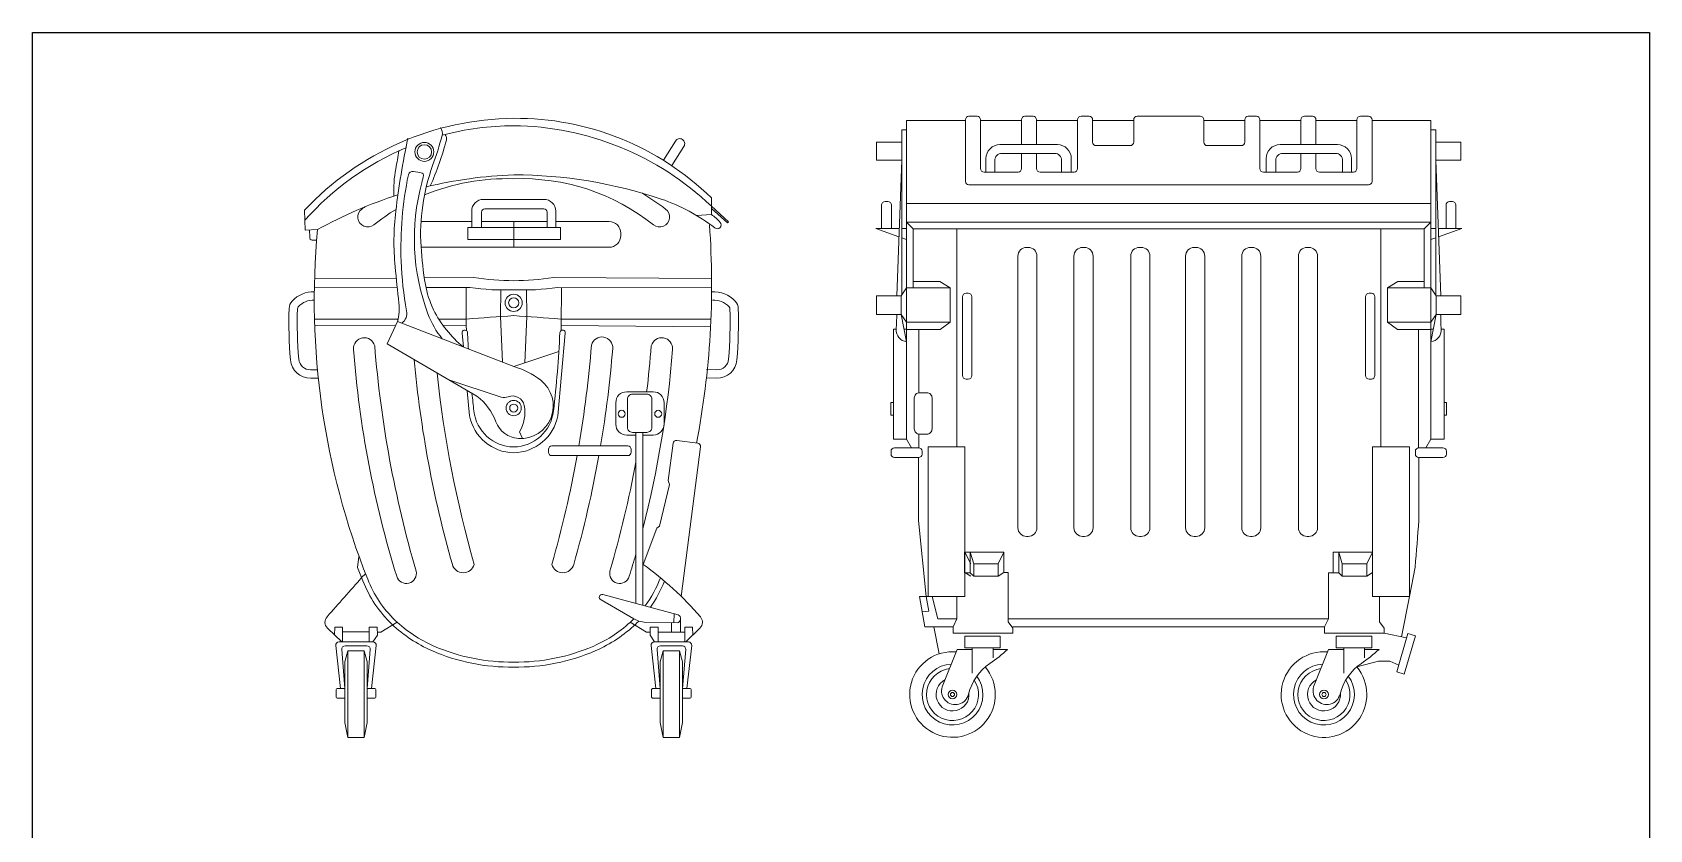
# Model space of a CAD drawing. Header units: inches. Extents: x 10917.8 to 10921.56, y 6625.05 to 6629.06.
# Drawn here: x 10917.799 to 10921.562, y 6627.203 to 6629.058 of the extents above; entities that cross this region are included whole.
import ezdxf

# ---------------------------------------------------------------- set-up
doc = ezdxf.new("R2010")
doc.units = ezdxf.units.IN
doc.header["$MEASUREMENT"] = 0
doc.layers.add('001_Dark_1 10', color=7, linetype='Continuous', lineweight=0)
doc.layers.add('02', color=251, linetype='Continuous', plot=False)
doc.layers.add('Rectang.', color=251, linetype='Continuous', plot=False)

msp = doc.modelspace()

# ---------------------------------------------------------------- linework, layer by layer
at = {"layer": '001_Dark_1 10'}
for points in [[(10918.7157, 6628.6979, -0.051084), (10918.9191, 6628.7259, -0.081587), (10919.2621, 6628.6697, -0.083663), (10919.3874, 6628.6025, 0.903922), (10919.3997, 6628.6155, 0.071239), (10919.379, 6628.6336), (10919.379, 6628.6722, 0.199047), (10918.9191, 6628.8575, 0.204452), (10918.4326, 6628.6441), (10918.4341, 6628.5971), (10918.4629, 6628.5986, -0.050671), (10918.6499, 6628.6795)], [(10918.7526, 6628.8181, -0.064595), (10918.9191, 6628.8404, -0.19028), (10919.379, 6628.6529), (10919.4192, 6628.6168), (10919.4163, 6628.6142), (10919.379, 6628.6478)], [(10920.1006, 6628.7758), (10920.1006, 6628.7406, -0.414214), (10920.0925, 6628.7325), (10920.0134, 6628.7325, -0.414214), (10920.0053, 6628.7406), (10920.0053, 6628.8522), (10920.0053, 6628.8543, 0.414214), (10919.9972, 6628.8624), (10919.9783, 6628.8624, 0.414214), (10919.9702, 6628.8543), (10919.9702, 6628.8522), (10919.9702, 6628.7108, 0.414214), (10919.9783, 6628.7027), (10920.4431, 6628.7027), (10920.908, 6628.7027, 0.414214), (10920.9161, 6628.7108), (10920.9161, 6628.8522), (10920.9161, 6628.8543, 0.414214), (10920.908, 6628.8624), (10920.8891, 6628.8624, 0.414214), (10920.881, 6628.8543), (10920.881, 6628.8522), (10920.881, 6628.7406, -0.414214), (10920.8729, 6628.7325), (10920.7938, 6628.7325, -0.414214), (10920.7857, 6628.7406), (10920.7857, 6628.7758)], [(10920.1357, 6628.7963), (10920.1357, 6628.8522), (10920.1357, 6628.8543, 0.414214), (10920.1276, 6628.8624), (10920.1087, 6628.8624, 0.414214), (10920.1006, 6628.8543), (10920.1006, 6628.8522), (10920.1006, 6628.7963)], [(10920.7506, 6628.7758), (10920.7506, 6628.7406, -0.414214), (10920.7425, 6628.7325), (10920.6633, 6628.7325, -0.414214), (10920.6552, 6628.7406), (10920.6552, 6628.8522), (10920.6552, 6628.8543, 0.414214), (10920.6471, 6628.8624), (10920.6282, 6628.8624, 0.414214), (10920.6201, 6628.8543), (10920.6201, 6628.8522), (10920.6201, 6628.8021, -0.414214), (10920.612, 6628.794), (10920.5328, 6628.794, -0.414214), (10920.5247, 6628.8021), (10920.5247, 6628.8543, 0.414214), (10920.5166, 6628.8624), (10920.4431, 6628.8624), (10920.3696, 6628.8624, 0.414214), (10920.3616, 6628.8543), (10920.3616, 6628.8021, -0.414214), (10920.3535, 6628.794), (10920.2742, 6628.794, -0.414214), (10920.2661, 6628.8021), (10920.2661, 6628.8522), (10920.2661, 6628.8543, 0.414214), (10920.2581, 6628.8624), (10920.2391, 6628.8624, 0.414214), (10920.231, 6628.8543), (10920.231, 6628.8522), (10920.231, 6628.7406, -0.414214), (10920.223, 6628.7325), (10920.1437, 6628.7325, -0.414214), (10920.1357, 6628.7406), (10920.1357, 6628.7758)], [(10920.7506, 6628.7963), (10920.7506, 6628.8522), (10920.7506, 6628.8543, -0.414214), (10920.7587, 6628.8624), (10920.7776, 6628.8624, -0.414214), (10920.7857, 6628.8543), (10920.7857, 6628.8522), (10920.7857, 6628.7963)], [(10918.649, 6628.385), (10918.6249, 6628.3326), (10918.8336, 6628.2108, -0.143359), (10918.8779, 6628.1516, 0.294612), (10918.93, 6628.1127, 0.738319), (10918.982, 6628.2484, 0.099412), (10918.9191, 6628.28), (10918.649, 6628.385, 0.089863), (10918.652, 6628.4277, -0.003954), (10918.6433, 6628.5122, -0.053814), (10918.6449, 6628.6416, -0.021726), (10918.673, 6628.8113)], [(10918.7991, 6628.3576), (10918.802, 6628.3256, -0.108015), (10918.7328, 6628.4122, -0.072315), (10918.7137, 6628.4711, -0.026955), (10918.7035, 6628.5592, -0.102928), (10918.7306, 6628.7474, 0.023308), (10918.7525, 6628.8176, 0.232602), (10918.7488, 6628.8358)], [(10918.725, 6628.7001, 0.041261), (10918.7625, 6628.8068, 0.259256), (10918.7591, 6628.8198, 0.429485)], [(10919.2867, 6628.7474), (10919.3152, 6628.7922, 0.414214), (10919.3117, 6628.8084), (10919.3116, 6628.8084, 0.417547), (10919.2954, 6628.8047), (10919.2675, 6628.7598)], [(10918.4334, 6628.6206, -0.112155), (10918.6685, 6628.7892, -0.112155)], [(10918.6405, 6628.6765, -0.061391), (10918.6448, 6628.7404, 0.008859), (10918.652, 6628.782, -0.516138)], [(10918.6591, 6628.3811, 0.285746), (10918.6701, 6628.4093, -0.037228), (10918.6573, 6628.5249, -0.059982), (10918.6741, 6628.7262, -0.402656), (10918.6857, 6628.7342, -0.019467), (10918.7059, 6628.7301, -0.380286), (10918.7089, 6628.7256, -0.035155), (10918.7053, 6628.7074, 0.156985), (10918.7196, 6628.4026, 0.082799), (10918.753, 6628.3446, -2.117677)], [(10919.2172, 6628.6838, -0.022073), (10919.2725, 6628.6464, -1.016204), (10919.2444, 6628.6098, 0.178286), (10918.9191, 6628.7169, 0.107671), (10918.7116, 6628.6792)], [(10918.6454, 6628.6457, 0.031736), (10918.5938, 6628.6098, -1.016204), (10918.5658, 6628.6464, -0.0029), (10918.5728, 6628.6516)], [(10918.997, 6628.6175), (10918.9191, 6628.6175), (10918.9191, 6628.5576), (10919.1412, 6628.5576, 0.414214), (10919.1684, 6628.5849), (10919.1684, 6628.5902, 0.414214), (10919.1412, 6628.6175), (10919.0169, 6628.6175)], [(10918.4614, 6628.574), (10918.4506, 6628.574, -0.487001), (10918.4447, 6628.5815), (10918.4439, 6628.5976)], [(10919.1989, 6627.6932, -0.005053), (10919.1951, 6627.6896, -0.087353), (10919.1052, 6627.6299, -0.106856), (10918.9193, 6627.5926, -0.106856), (10918.7334, 6627.6299, -0.087353), (10918.6435, 6627.6896, -0.111837), (10918.5794, 6627.7856, -0.118628), (10918.4629, 6628.5986, -0.06452), (10918.4629, 6628.5986)], [(10919.3746, 6628.6094, -0.06592), (10919.3445, 6628.1021, -0.825154)], [(10919.3796, 6628.4847), (10919.0116, 6628.487, -0.038226), (10918.9191, 6628.4798, -0.038226), (10918.8267, 6628.487), (10918.7113, 6628.4862)], [(10919.3797, 6628.4629), (10919.021, 6628.4642, -0.052462), (10918.9191, 6628.4589, -0.052462), (10918.8173, 6628.4642), (10918.7151, 6628.4638)], [(10918.4645, 6628.2534), (10918.4471, 6628.253, -0.395884), (10918.3998, 6628.2954, -0.029334), (10918.3966, 6628.4151, -0.17903), (10918.4036, 6628.4323, -0.220204), (10918.4553, 6628.4539, -0.220204)], [(10918.4626, 6628.2728), (10918.4467, 6628.2725, -0.395884), (10918.4192, 6628.2971, -0.029334), (10918.4161, 6628.4145, -0.17903), (10918.418, 6628.4191, -0.220132), (10918.4552, 6628.4346, -0.220132)], [(10919.3676, 6628.2535), (10919.3912, 6628.253, 0.395884), (10919.4384, 6628.2954, 0.029334), (10919.4416, 6628.4151, 0.17903), (10919.4347, 6628.4323, 0.233407), (10919.3796, 6628.4537, 23.036699)], [(10919.368, 6628.273), (10919.3916, 6628.2725, 0.395884), (10919.419, 6628.2971, 0.029334), (10919.4222, 6628.4145, 0.17903), (10919.4203, 6628.4191, 0.233407), (10919.3813, 6628.4343, 0.233407)], [(10918.7448, 6628.3906), (10918.8097, 6628.3906, -0.002035), (10918.9191, 6628.3986, -0.002035), (10919.0285, 6628.3906), (10919.3781, 6628.3906)], [(10919.8334, 6628.3835), (10919.8207, 6628.4013), (10919.8334, 6628.3379, -0.401895), (10919.8091, 6628.3668, 0.013473), (10919.8104, 6628.4013)], [(10921.0528, 6628.3835), (10921.0656, 6628.4013), (10921.0528, 6628.3379, 0.401895), (10921.0771, 6628.3668, -0.013473), (10921.0758, 6628.4013)], [(10918.8137, 6628.321, -0.003417), (10918.8116, 6628.3589, 1.058883), (10918.7991, 6628.3576)], [(10918.8112, 6628.2238), (10918.8165, 6628.1653, 0.352683), (10918.9191, 6628.0794, 0.352683), (10919.0217, 6628.1653), (10919.0392, 6628.3576)], [(10919.0392, 6628.3576, 1.058883), (10919.0266, 6628.3589, -0.016455), (10919.0118, 6628.1768, -0.377524), (10918.9191, 6628.0931, -0.377524), (10918.8265, 6628.1768, -0.003683), (10918.8221, 6628.2174)], [(10918.5464, 6628.32, 0.056054), (10918.6469, 6627.7921, 0.972953), (10918.692, 6627.8043, -0.050898), (10918.5957, 6628.3285)], [(10919.0706, 6628.0953, 0.022655), (10919.1001, 6628.3302, -0.913166), (10919.1495, 6628.3217, -0.022198), (10919.1212, 6628.0953)], [(10919.2886, 6628.32, -0.044089), (10919.2194, 6627.9025, -0.044089)], [(10919.2285, 6628.2213, 0.010263), (10919.2393, 6628.3285)], [(10918.6878, 6628.2959, 0.047194), (10918.7764, 6627.8198, 0.769778), (10918.8272, 6627.8199, -0.04343), (10918.7409, 6628.2649, -0.04343)], [(10918.9396, 6628.1127), (10918.9324, 6628.1284, 0.193734), (10918.9435, 6628.1896, 0.461868), (10918.9064, 6628.21, -0.139518), (10918.8902, 6628.2086), (10918.7661, 6628.2502)], [(10919.2033, 6628.1206), (10919.182, 6628.1206, -0.414214), (10919.1567, 6628.1459), (10919.1567, 6628.196, -0.414214), (10919.182, 6628.2213), (10919.2439, 6628.2213, -0.414214), (10919.2692, 6628.196), (10919.2692, 6628.1459, -0.414214), (10919.2439, 6628.1206), (10919.2194, 6628.1206)], [(10919.309, 6627.7453), (10919.354, 6628.0933, 0.414214), (10919.3473, 6628.102), (10919.2985, 6628.1083, 0.414414), (10919.2898, 6628.1016), (10919.2786, 6628.0153), (10919.2819, 6628.0056), (10919.2585, 6627.9088), (10919.2518, 6627.9043), (10919.2202, 6627.8198, -0.058314), (10919.3535, 6627.6982, -0.398148), (10919.3523, 6627.6715), (10919.3194, 6627.6395)], [(10919.1173, 6628.0728, -0.025272), (10919.0587, 6627.8198, -0.769778), (10919.0078, 6627.8199, 0.02485), (10919.0667, 6628.0728, 0.02485)], [(10919.2033, 6627.8434, -0.005564), (10919.1881, 6627.7921, -0.972953), (10919.1431, 6627.8043, 0.024811), (10919.2033, 6628.0575)], [(10920.9851, 6627.6514), (10921.003, 6627.7448), (10921.0163, 6627.8136, 0.004307), (10921.0249, 6627.9222), (10921.0249, 6628.0683)], [(10918.9195, 6627.5809, -0.106856), (10918.7287, 6627.6192, -0.087353), (10918.6354, 6627.6811, -0.111837), (10918.5685, 6627.7814), (10918.5559, 6627.8124), (10918.5587, 6627.8381)], [(10918.5189, 6627.6395), (10918.4859, 6627.6715, -0.398148), (10918.4848, 6627.6982, 0.004437), (10918.5654, 6627.7891), (10918.5743, 6627.7979)], [(10919.2251, 6627.7234, 0.071292), (10919.2604, 6627.7888)], [(10919.2372, 6627.7201, 0.06615), (10919.2698, 6627.781)], [(10918.9191, 6627.5809, 0.106856), (10919.1099, 6627.6192, 0.087353), (10919.2032, 6627.6811, 0.009029), (10919.2102, 6627.688, 0.009029)], [(10918.5883, 6627.5314), (10918.5994, 6627.6308, 0.447399), (10918.5917, 6627.6395), (10918.5522, 6627.6395), (10918.5127, 6627.6395, 0.447399), (10918.505, 6627.6308), (10918.5162, 6627.5314)], [(10919.25, 6627.5314), (10919.2388, 6627.6308, -0.447399), (10919.2466, 6627.6395), (10919.2861, 6627.6395), (10919.3255, 6627.6395, -0.447399), (10919.3333, 6627.6308), (10919.3221, 6627.5314)], [(10918.5781, 6627.5314), (10918.5854, 6627.6221, 0.438201), (10918.5777, 6627.6305), (10918.5522, 6627.6305), (10918.5268, 6627.6305, 0.438201), (10918.519, 6627.6221), (10918.5264, 6627.5314)], [(10919.2602, 6627.5314), (10919.2528, 6627.6221, -0.438201), (10919.2606, 6627.6305), (10919.2861, 6627.6305), (10919.3115, 6627.6305, -0.438201), (10919.3193, 6627.6221), (10919.3119, 6627.5314)], [(10919.9861, 6627.622), (10919.9511, 6627.622), (10919.916, 6627.5349, 1.02333), (10919.9776, 6627.5178, -0.186417), (10920.0272, 6627.5896, 0.035886), (10920.0682, 6627.622), (10920.0343, 6627.622)], [(10920.9782, 6627.5854), (10920.9577, 6627.5946), (10920.9313, 6627.5946), (10920.8805, 6627.5813, -5.037348), (10920.8129, 6627.6163)], [(10920.8503, 6627.622), (10920.8152, 6627.622), (10920.7802, 6627.5349, 1.02333), (10920.8417, 6627.5178, -0.186417), (10920.8913, 6627.5896, 0.035886), (10920.9324, 6627.622), (10920.8984, 6627.622)]]:
    msp.add_lwpolyline(points, format="xyb", dxfattribs=at)
for points in [[(10921.0528, 6628.8522), (10920.9161, 6628.8522), (10921.0528, 6628.8522), (10921.0528, 6628.6158), (10920.4431, 6628.6158), (10919.8334, 6628.6158), (10919.8334, 6628.8522), (10919.9702, 6628.8522), (10919.8334, 6628.8522), (10919.9702, 6628.8522)], [(10919.8334, 6628.8304), (10919.8219, 6628.8304), (10919.8219, 6628.4466)], [(10921.0528, 6628.8304), (10921.0644, 6628.8304), (10921.0644, 6628.4466)], [(10919.8102, 6628.4448), (10919.8219, 6628.7603), (10919.7632, 6628.7603), (10919.7632, 6628.8021), (10919.8219, 6628.8021)], [(10921.076, 6628.4448), (10921.0644, 6628.7603), (10921.123, 6628.7603), (10921.123, 6628.8021), (10921.0644, 6628.8021)], [(10920.2661, 6628.7027), (10920.231, 6628.7027)], [(10920.6201, 6628.7027), (10920.6552, 6628.7027)], [(10919.8334, 6628.6591), (10920.4431, 6628.6591), (10921.0528, 6628.6591)], [(10918.7035, 6628.6175), (10918.8214, 6628.6175)], [(10918.9191, 6628.6175), (10918.8441, 6628.6175), (10918.9191, 6628.6175), (10918.9191, 6628.5576), (10918.7036, 6628.5576)], [(10919.379, 6628.6336), (10919.3444, 6628.6318)], [(10919.8488, 6628.6005), (10919.8334, 6628.6158), (10919.8334, 6628.1115), (10919.8449, 6628.0911)], [(10921.0374, 6628.6005), (10921.0528, 6628.6158), (10921.0528, 6628.1115), (10921.0413, 6628.0911)], [(10919.8153, 6628.5818), (10919.7615, 6628.6011), (10919.816, 6628.6011)], [(10919.8219, 6628.6011), (10919.8334, 6628.6011)], [(10919.8334, 6628.5753), (10919.8219, 6628.5794)], [(10919.9345, 6628.4634), (10919.9103, 6628.4783), (10919.8486, 6628.4783), (10919.8486, 6628.4634), (10919.8488, 6628.6005), (10920.4431, 6628.6005), (10921.0374, 6628.6005), (10921.0377, 6628.4634), (10921.0377, 6628.4783), (10920.976, 6628.4783), (10920.9518, 6628.4634)], [(10919.9498, 6628.6005), (10919.9498, 6628.0932)], [(10920.9364, 6628.6005), (10920.9364, 6628.0932)], [(10921.0644, 6628.6011), (10921.0528, 6628.6011)], [(10921.0528, 6628.5753), (10921.0644, 6628.5794)], [(10921.071, 6628.5818), (10921.1248, 6628.6011), (10921.0703, 6628.6011)], [(10918.6458, 6628.4858), (10918.4559, 6628.4846)], [(10918.8082, 6628.4641), (10918.8089, 6628.3753), (10918.809, 6628.3637)], [(10919.0301, 6628.4641), (10919.0293, 6628.3753), (10919.0292, 6628.3637)], [(10918.6481, 6628.4636), (10918.4554, 6628.4629)], [(10918.8884, 6628.3965), (10918.889, 6628.4582)], [(10918.9499, 6628.3965), (10918.9493, 6628.4582)], [(10919.8207, 6628.4448), (10919.8334, 6628.4634)], [(10921.0656, 6628.4448), (10921.0528, 6628.4634)], [(10918.4557, 6628.3906), (10918.6503, 6628.3906)], [(10918.893, 6628.2902), (10918.8884, 6628.3965)], [(10918.9452, 6628.2887), (10918.9499, 6628.3965)], [(10918.6446, 6628.3754), (10918.4562, 6628.3748)], [(10918.8089, 6628.3753), (10918.7554, 6628.3748)], [(10919.0293, 6628.3753), (10919.3772, 6628.3722)], [(10919.8276, 6628.3668), (10919.8334, 6628.3668), (10919.8334, 6628.1115), (10919.8026, 6628.1115), (10919.8026, 6628.3668), (10919.8091, 6628.3668)], [(10919.9345, 6628.3835), (10919.911, 6628.3666), (10919.8334, 6628.3666)], [(10919.8618, 6628.2191), (10919.8618, 6628.3666)], [(10920.9518, 6628.3835), (10920.9753, 6628.3666), (10921.0528, 6628.3666)], [(10921.0244, 6628.0911), (10921.0244, 6628.3666)], [(10921.0586, 6628.3668), (10921.0528, 6628.3668), (10921.0528, 6628.1115), (10921.0836, 6628.1115), (10921.0836, 6628.3668), (10921.0771, 6628.3668)], [(10918.9191, 6628.28), (10919.0241, 6628.3149)], [(10919.2033, 6627.7292), (10919.2033, 6628.127)], [(10919.2194, 6627.7249), (10919.2194, 6628.127)], [(10919.8618, 6628.0911), (10919.8618, 6628.123)], [(10919.8613, 6628.0683), (10919.8613, 6627.9222), (10919.8791, 6627.7448), (10919.8853, 6627.711), (10919.8693, 6627.7097)], [(10920.0464, 6627.8212), (10920.0598, 6627.8481), (10920.0598, 6627.8013), (10920.0695, 6627.8013), (10920.0695, 6627.7448), (10920.0695, 6627.6859), (10920.0801, 6627.6712), (10920.0801, 6627.6599), (10919.9413, 6627.6599), (10919.9413, 6627.6746), (10919.9505, 6627.6933)], [(10920.0598, 6627.8481), (10919.968, 6627.8481), (10919.968, 6627.8003), (10919.9815, 6627.8003), (10919.9896, 6627.7922)], [(10919.9825, 6627.8212), (10919.9691, 6627.8481)], [(10919.9815, 6627.8003), (10919.9815, 6627.8481), (10919.9896, 6627.8212)], [(10920.9037, 6627.8212), (10920.9172, 6627.8481), (10920.8254, 6627.8481), (10920.8254, 6627.8003), (10920.8388, 6627.8003), (10920.8469, 6627.7922)], [(10920.8388, 6627.8003), (10920.8388, 6627.8481), (10920.8469, 6627.8212)], [(10919.9691, 6627.8013), (10919.9825, 6627.7922)], [(10920.0598, 6627.8013), (10920.0464, 6627.7922)], [(10920.8254, 6627.8003), (10920.8147, 6627.8003), (10920.8147, 6627.6933), (10920.4431, 6627.6933), (10920.0695, 6627.6933)], [(10920.9172, 6627.8013), (10920.9037, 6627.7922)], [(10919.9413, 6627.6746), (10919.8754, 6627.6746), (10919.8632, 6627.7448), (10919.8832, 6627.7448)], [(10919.9505, 6627.7448), (10919.9505, 6627.6933), (10919.9062, 6627.6933), (10919.8931, 6627.7448)], [(10920.8147, 6627.6933), (10920.8055, 6627.6746), (10920.8055, 6627.6599), (10920.9443, 6627.6599), (10920.9443, 6627.6712), (10920.9336, 6627.6859), (10920.9336, 6627.7448)], [(10918.5212, 6627.6395), (10918.5212, 6627.6739), (10918.5032, 6627.6739), (10918.5024, 6627.6555)], [(10918.5832, 6627.6395), (10918.5832, 6627.6739), (10918.6013, 6627.6739), (10918.602, 6627.6555), (10918.5917, 6627.6395)], [(10918.6017, 6627.6622), (10918.6099, 6627.6622), (10918.6478, 6627.6852)], [(10919.2365, 6627.6622), (10919.2284, 6627.6622), (10919.1904, 6627.6852)], [(10919.255, 6627.6395), (10919.255, 6627.6739), (10919.237, 6627.6739), (10919.2363, 6627.6555), (10919.2466, 6627.6395)], [(10919.286, 6627.6841), (10919.2861, 6627.6623), (10919.255, 6627.6623)], [(10919.2921, 6627.7053), (10919.2917, 6627.684)], [(10919.3075, 6627.6925), (10919.3075, 6627.6623)], [(10919.3171, 6627.6395), (10919.3171, 6627.6739), (10919.3351, 6627.6739), (10919.3358, 6627.6555)], [(10919.9093, 6627.6118), (10919.897, 6627.6746)], [(10920.0807, 6627.6746), (10920.4431, 6627.6746), (10920.8055, 6627.6746)], [(10918.5832, 6627.6628), (10918.5212, 6627.6628)], [(10919.3171, 6627.6623), (10919.2861, 6627.6623)], [(10920.9964, 6627.6491), (10920.9443, 6627.6599)], [(10920.9908, 6627.5642), (10920.9738, 6627.5697), (10920.9993, 6627.6589), (10921.0173, 6627.6538), (10920.9908, 6627.5642)], [(10918.5334, 6627.4175), (10918.5264, 6627.4517), (10918.5264, 6627.5935), (10918.5334, 6627.6187)], [(10918.571, 6627.4175), (10918.5781, 6627.4517), (10918.5781, 6627.5935), (10918.571, 6627.6187)], [(10919.2672, 6627.4175), (10919.2602, 6627.4517), (10919.2602, 6627.5935), (10919.2672, 6627.6187)], [(10919.3049, 6627.4175), (10919.3119, 6627.4517), (10919.3119, 6627.5935), (10919.3049, 6627.6187)], [(10919.9861, 6627.5671), (10919.9861, 6627.6259)], [(10920.0343, 6627.6026), (10920.0343, 6627.6259)], [(10920.8503, 6627.5671), (10920.8503, 6627.6259)], [(10920.8984, 6627.6026), (10920.8984, 6627.6259)]]:
    msp.add_lwpolyline(points, dxfattribs=at)
for points in [[(10920.0053, 6628.8522), (10920.1006, 6628.8522)], [(10920.1357, 6628.8522), (10920.231, 6628.8522)], [(10920.2661, 6628.8522), (10920.3616, 6628.8522)], [(10920.5247, 6628.8522), (10920.6201, 6628.8522)], [(10920.6552, 6628.8522), (10920.7506, 6628.8522)], [(10920.7857, 6628.8522), (10920.881, 6628.8522)], [(10919.0277, 6628.6039), (10918.8124, 6628.6039), (10918.8124, 6628.5758), (10919.0277, 6628.5758)], [(10919.8207, 6628.4448), (10919.7634, 6628.4448), (10919.7634, 6628.4013), (10919.8207, 6628.4013)], [(10919.8334, 6628.4634), (10919.9345, 6628.4634), (10919.9345, 6628.3835), (10919.8334, 6628.3835)], [(10921.0528, 6628.4634), (10920.9518, 6628.4634), (10920.9518, 6628.3835), (10921.0528, 6628.3835)], [(10921.0656, 6628.4448), (10921.1229, 6628.4448), (10921.1229, 6628.4013), (10921.0656, 6628.4013)], [(10919.8026, 6628.1967), (10919.7966, 6628.1967), (10919.7966, 6628.1667), (10919.8026, 6628.1667)], [(10921.0896, 6628.1967), (10921.0836, 6628.1967), (10921.0836, 6628.1667), (10921.0896, 6628.1667)], [(10919.8832, 6627.7448), (10919.9691, 6627.7448), (10919.9691, 6628.0932), (10919.8832, 6628.0932)], [(10921.003, 6627.7448), (10920.9172, 6627.7448), (10920.9172, 6628.0932), (10921.003, 6628.0932)], [(10920.0464, 6627.8212), (10919.9896, 6627.8212), (10919.9896, 6627.7922), (10920.0464, 6627.7922)], [(10920.9037, 6627.8212), (10920.8469, 6627.8212), (10920.8469, 6627.7922), (10920.9037, 6627.7922)], [(10920.0513, 6627.6529), (10919.9687, 6627.6529), (10919.9687, 6627.6259), (10920.0513, 6627.6259)], [(10920.9155, 6627.6529), (10920.8328, 6627.6529), (10920.8328, 6627.6259), (10920.9155, 6627.6259)], [(10918.5334, 6627.6187), (10918.571, 6627.6187), (10918.571, 6627.4175), (10918.5334, 6627.4175)], [(10919.3049, 6627.6187), (10919.2672, 6627.6187), (10919.2672, 6627.4175), (10919.3049, 6627.4175)]]:
    msp.add_lwpolyline(points, close=True, dxfattribs=at)
for points in [[(10920.0925, 6628.7325), (10920.018, 6628.7325), (10920.018, 6628.7639, -0.414214), (10920.0503, 6628.7963), (10920.1842, 6628.7963, -0.414214), (10920.2165, 6628.7639), (10920.2165, 6628.7325), (10920.1437, 6628.7325), (10920.194, 6628.7325), (10920.194, 6628.7596, 0.414214), (10920.1779, 6628.7758), (10920.0547, 6628.7758, 0.414214), (10920.0385, 6628.7596), (10920.0385, 6628.7325)], [(10920.7938, 6628.7325), (10920.8682, 6628.7325), (10920.8682, 6628.7639, 0.414214), (10920.8359, 6628.7963), (10920.7021, 6628.7963, 0.414214), (10920.6697, 6628.7639), (10920.6697, 6628.7325), (10920.7425, 6628.7325), (10920.6922, 6628.7325), (10920.6922, 6628.7596, -0.414214), (10920.7084, 6628.7758), (10920.8316, 6628.7758, -0.414214), (10920.8477, 6628.7596), (10920.8477, 6628.7325)], [(10919.0169, 6628.6039), (10918.8214, 6628.6039), (10918.8214, 6628.6417, -0.414214), (10918.8487, 6628.6689), (10918.9896, 6628.6689, -0.414214), (10919.0169, 6628.6417)], [(10919.7752, 6628.6011), (10919.798, 6628.6011), (10919.798, 6628.6559, 0.414214), (10919.7899, 6628.6639), (10919.7832, 6628.6639, 0.414214), (10919.7752, 6628.6559)], [(10921.1111, 6628.6011), (10921.0883, 6628.6011), (10921.0883, 6628.6559, -0.414214), (10921.0963, 6628.6639), (10921.103, 6628.6639, -0.414214), (10921.1111, 6628.6559)], [(10918.997, 6628.6039), (10918.8441, 6628.6039), (10918.8441, 6628.6391, -0.414214), (10918.8519, 6628.6469), (10918.9892, 6628.6469, -0.414214), (10918.997, 6628.6391)], [(10920.1164, 6628.5573), (10920.1124, 6628.5573, 0.414214), (10920.0922, 6628.5371), (10920.0922, 6627.9052, 0.414214), (10920.1124, 6627.885), (10920.1164, 6627.885, 0.414214), (10920.1366, 6627.9052), (10920.1366, 6628.5371, 0.414214)], [(10920.247, 6628.5573), (10920.2429, 6628.5573, 0.414214), (10920.2227, 6628.5371), (10920.2227, 6627.9052, 0.414214), (10920.2429, 6627.885), (10920.247, 6627.885, 0.414214), (10920.2672, 6627.9052), (10920.2672, 6628.5371, 0.414214)], [(10920.3791, 6628.5573), (10920.375, 6628.5573, 0.414214), (10920.3548, 6628.5371), (10920.3548, 6627.9052, 0.414214), (10920.375, 6627.885), (10920.3791, 6627.885, 0.414214), (10920.3993, 6627.9052), (10920.3993, 6628.5371, 0.414214)], [(10920.5067, 6628.5573), (10920.5026, 6628.5573, 0.414214), (10920.4824, 6628.5371), (10920.4824, 6627.9052, 0.414214), (10920.5026, 6627.885), (10920.5067, 6627.885, 0.414214), (10920.5269, 6627.9052), (10920.5269, 6628.5371, 0.414214)], [(10920.6372, 6628.5573), (10920.6332, 6628.5573, 0.414214), (10920.613, 6628.5371), (10920.613, 6627.9052, 0.414214), (10920.6332, 6627.885), (10920.6372, 6627.885, 0.414214), (10920.6574, 6627.9052), (10920.6574, 6628.5371, 0.414214)], [(10920.7691, 6628.5573), (10920.7651, 6628.5573, 0.414214), (10920.7449, 6628.5371), (10920.7449, 6627.9052, 0.414214), (10920.7651, 6627.885), (10920.7691, 6627.885, 0.414214), (10920.7894, 6627.9052), (10920.7894, 6628.5371, 0.414214)], [(10919.9715, 6628.2511), (10919.9769, 6628.2511, 0.414214), (10919.985, 6628.2591), (10919.985, 6628.4426, 0.414214), (10919.9769, 6628.4507), (10919.9715, 6628.4507, 0.414214), (10919.9634, 6628.4426), (10919.9634, 6628.2591, 0.414214)], [(10920.9148, 6628.2511), (10920.9093, 6628.2511, -0.414214), (10920.9012, 6628.2591), (10920.9012, 6628.4426, -0.414214), (10920.9093, 6628.4507), (10920.9148, 6628.4507, -0.414214), (10920.9229, 6628.4426), (10920.9229, 6628.2591, -0.414214)], [(10919.2292, 6628.127), (10919.1953, 6628.127, -0.414214), (10919.1836, 6628.1386), (10919.1836, 6628.204, -0.414214), (10919.1953, 6628.2157), (10919.2292, 6628.2157, -0.414214), (10919.2409, 6628.204), (10919.2409, 6628.1386, -0.414214)], [(10919.8633, 6628.1229), (10919.8805, 6628.1229, 0.414214), (10919.8926, 6628.135), (10919.8926, 6628.2071, 0.414214), (10919.8805, 6628.2192), (10919.8633, 6628.2192, 0.414214), (10919.8512, 6628.2071), (10919.8512, 6628.135, 0.414214)], [(10919.0078, 6628.0953), (10919.1849, 6628.0953, -0.414214), (10919.1926, 6628.0875), (10919.1926, 6628.0806, -0.414214), (10919.1849, 6628.0728), (10919.0078, 6628.0728, -0.414214), (10919, 6628.0806), (10919, 6628.0875, -0.414214)], [(10919.8051, 6628.0911), (10919.8612, 6628.0911, -0.414214), (10919.8693, 6628.083), (10919.8693, 6628.0764, -0.414214), (10919.8612, 6628.0683), (10919.8051, 6628.0683, -0.414214), (10919.797, 6628.0764), (10919.797, 6628.083, -0.414214)], [(10921.0812, 6628.0911), (10921.025, 6628.0911, 0.414214), (10921.0169, 6628.083), (10921.0169, 6628.0764, 0.414214), (10921.025, 6628.0683), (10921.0812, 6628.0683, 0.414214), (10921.0892, 6628.0764), (10921.0892, 6628.083, 0.414214)], [(10919.3015, 6627.7028), (10919.1265, 6627.7499, 0.962875), (10919.1226, 6627.7375), (10919.1989, 6627.6932), (10919.2102, 6627.688), (10919.2226, 6627.6851), (10919.2994, 6627.6839, 0.745174)], [(10918.5264, 6627.5086), (10918.5099, 6627.5086, -0.414214), (10918.506, 6627.5125), (10918.506, 6627.5275, -0.414214), (10918.5099, 6627.5314), (10918.5264, 6627.5314)], [(10918.5781, 6627.5086), (10918.5946, 6627.5086, 0.414214), (10918.5985, 6627.5125), (10918.5985, 6627.5275, 0.414214), (10918.5946, 6627.5314), (10918.5781, 6627.5314)], [(10919.2602, 6627.5086), (10919.2437, 6627.5086, -0.414214), (10919.2398, 6627.5125), (10919.2398, 6627.5275, -0.414214), (10919.2437, 6627.5314), (10919.2602, 6627.5314)], [(10919.3119, 6627.5086), (10919.3284, 6627.5086, 0.414214), (10919.3323, 6627.5125), (10919.3323, 6627.5275, 0.414214), (10919.3284, 6627.5314), (10919.3119, 6627.5314)]]:
    msp.add_lwpolyline(points, format="xyb", close=True, dxfattribs=at)
for centre, radius in [((10918.7113, 6628.7794), 0.022), ((10918.7113, 6628.7794), 0.0168), ((10918.9191, 6628.4283), 0.02), ((10918.9191, 6628.4283), 0.0118), ((10918.9191, 6628.1836), 0.0178), ((10918.9191, 6628.1834), 0.00931), ((10919.1704, 6628.1701), 0.00813), ((10919.2553, 6628.1701), 0.00813), ((10919.9401, 6627.5171), 0.0103), ((10920.8043, 6627.5171), 0.0103), ((10919.9401, 6627.5171), 0.00479), ((10920.8043, 6627.5171), 0.00479)]:
    msp.add_circle(centre, radius, dxfattribs=at)
for centre, radius, start, end in [((10918.5715, 6628.322), 0.0251, 14.9569, 184.5619), ((10919.2636, 6628.322), 0.0251, 355.4381, 165.0431), ((10919.9401, 6627.5171), 0.0996, 85.0238, 40.111), ((10919.9401, 6627.5171), 0.0708, 92.2739, 37.0225), ((10919.9401, 6627.5171), 0.0606, 96.6861, 33.4437), ((10920.8043, 6627.5171), 0.0708, 92.2739, 37.0225), ((10920.8043, 6627.5171), 0.0606, 96.6861, 33.4437), ((10919.9401, 6627.5171), 0.0383, 117.2482, 5.3798), ((10920.8043, 6627.5171), 0.0383, 117.2482, 5.3798)]:
    msp.add_arc(centre, radius, start, end, dxfattribs=at)
at = {"layer": '02'}
msp.add_lwpolyline([(10917.7992, 6629.0575), (10921.5621, 6629.0575), (10921.5621, 6625.6087), (10917.7992, 6625.6087), (10917.7992, 6629.0575)], dxfattribs=at)
msp.add_lwpolyline([(10917.7992, 6629.0575), (10921.5621, 6629.0575), (10921.5621, 6625.6087), (10917.7992, 6625.6087), (10917.7992, 6629.0575)], dxfattribs=at)
at = {"layer": 'Rectang.'}
msp.add_lwpolyline([(10917.7992, 6629.0575), (10921.5621, 6629.0575), (10921.5621, 6625.6087), (10917.7992, 6625.6087), (10917.7992, 6629.0575)], dxfattribs=at)

doc.saveas('drawing.dxf')
